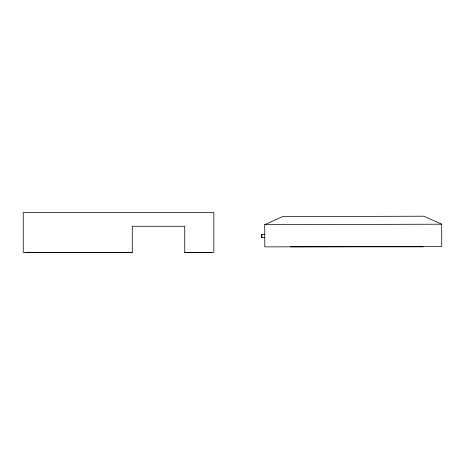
<?xml version="1.0" encoding="UTF-8"?>
<svg xmlns="http://www.w3.org/2000/svg" width="465" height="465" viewBox="0 0 465 465"><rect width="100%" height="100%" fill="white"/><g stroke="black" fill="none" stroke-linecap="round" stroke-linejoin="round"><path stroke-width="0.7" d="M264.748 224.671L282.61 216.591L423.784 216.208L441.692 224.194L441.75 246.409L264.806 246.892L264.748 224.676L441.692 224.194M264.771 234.284L261.603 234.284L261.603 237.615L264.783 237.621M290.747 246.822L423.098 246.822L423.098 246.462M132.281 252.367L23.25 252.367L23.25 212.557L213.854 212.557L213.854 252.367L184.733 252.367M261.917 234.29L261.917 237.615M211.441 252.367L184.733 252.443L184.733 226.257L132.281 226.257L132.281 252.443L25.848 252.367"/></g></svg>
